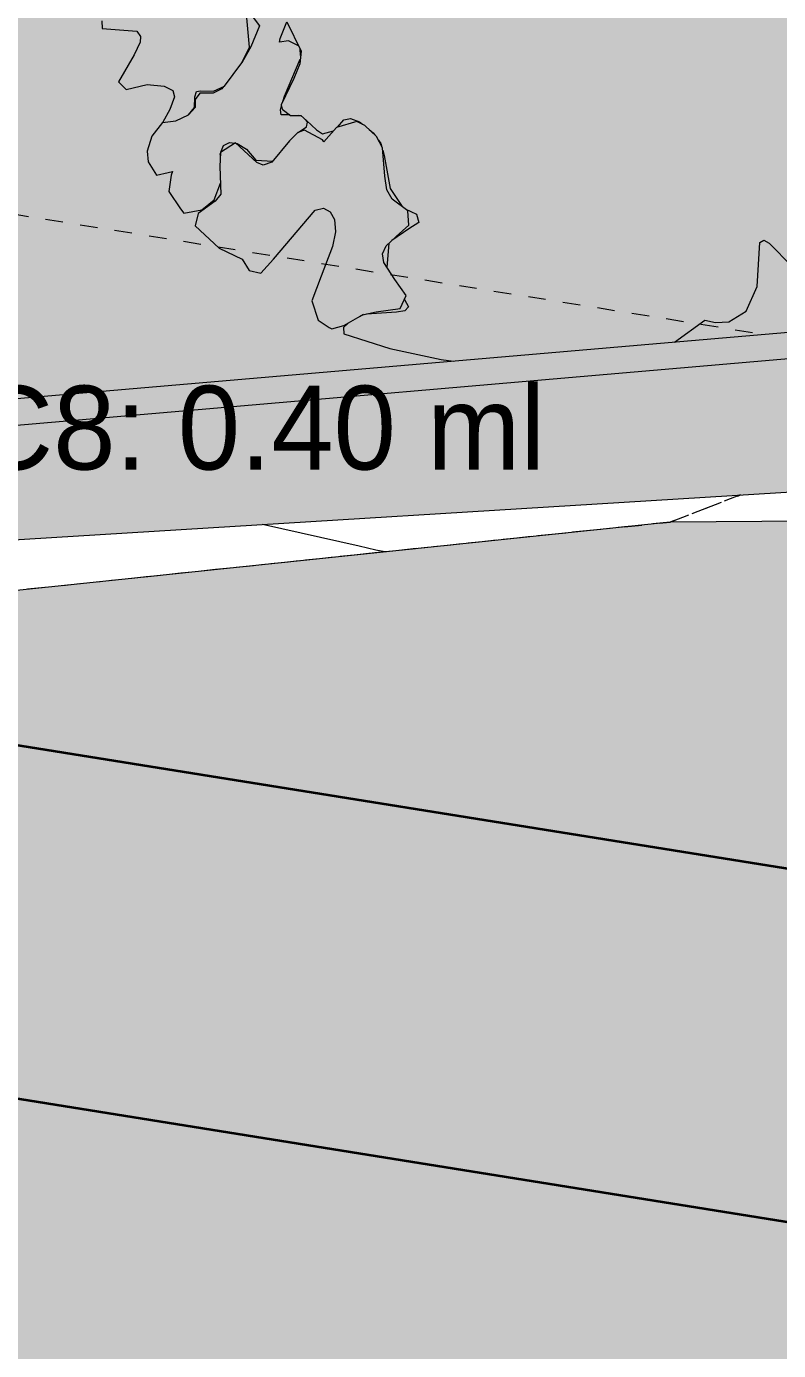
# Model space of a CAD drawing. Header units: metres. Extents: x -490 to 202, y -217 to 332.
# Drawn here: x -108.93 to -104.62, y 3.4 to 10.98 of the extents above; entities that cross this region are included whole.
import ezdxf

# ---------------------------------------------------------------- set-up
doc = ezdxf.new("R2010")
doc.units = ezdxf.units.M
doc.linetypes.add('0-2', pattern=[0.00106, 0.00053, -0.00053])
doc.linetypes.add('Oculto', pattern=[0.007144, 0.004763, -0.002381])
for name, color, linetype, lineweight, true_color in [('1 arbol_dwg', 8, 'Continuous', 9, 0x767676), ('A-DETL', 94, 'Continuous', 9, 0x00a600), ('C-TOPO-MAJR', 66, 'Continuous', 18, 0x647b04)]:
    doc.layers.add(name, color=color, linetype=linetype, lineweight=lineweight, true_color=true_color)
for name, color, linetype, lineweight in [('A-DETL-GENF', 7, 'Continuous', 9), ('A-DETL-THIN', 7, 'Continuous', 9), ('C-TOPO', 7, '0-2', 9)]:
    doc.layers.add(name, color=color, linetype=linetype, lineweight=lineweight)
doc.layers.add('CUANT MURO PERIMETRAL H2.10', color=4, linetype='Continuous')

# ---------------------------------------------------------------- blocks, each defined once
blk = doc.blocks.new('1 arbol_dwg-V111-PLANTA DE MURO PERIMETRAL')
at = {"layer": 'A-DETL-GENF', "true_color": 0x4f7f3f, "transparency": 33554483}
blk.add_hatch(color=87, dxfattribs=at).paths.add_polyline_path([(-3.717, 1.799), (-1.851, 1.96), (-1.593, 2.146), (-1.503, 2.126), (-1.391, 2.132), (-1.245, 2.221), (-1.153, 2.43), (-1.129, 2.801), (-1.096, 2.821), (-1.051, 2.795), (-0.856, 2.598), (-0.705, 2.601), (-0.617, 2.789), (-0.5, 2.856), (-0.319, 2.984), (-0.148, 3.213), (-0.005, 3.658), (-0.179, 3.943), (-0.143, 3.976), (0.252, 4.107), (0.353, 4.188), (0.415, 4.282), (0.398, 4.507), (0.27, 4.749), (0.27, 4.861), (0.308, 4.955), (0.373, 5.014), (0.518, 5.099), (0.59, 5.194), (0.598, 5.329), (0.579, 5.688), (0.528, 5.948), (0.352, 6.12), (-0.207, 6.309), (-0.229, 6.347), (-0.204, 6.377), (-0.084, 6.439), (0.18, 6.547), (0.161, 6.633), (-0.05, 6.706), (-0.164, 6.976), (-0.345, 7.188), (-0.894, 7.54), (-0.963, 7.514), (-0.944, 7.394), (-0.893, 7.203), (-0.979, 6.877), (-1.023, 6.339), (-1.086, 6.359), (-1.182, 6.44), (-1.279, 6.586), (-1.5, 6.964), (-1.549, 6.986), (-1.63, 6.937), (-1.672, 6.794), (-1.711, 6.832), (-1.803, 6.949), (-1.837, 6.931), (-1.913, 6.772), (-1.998, 6.669), (-2.101, 6.615), (-2.168, 6.616), (-2.202, 6.653), (-2.215, 6.907), (-2.268, 6.899), (-2.544, 6.794), (-2.983, 6.848), (-3.378, 6.831), (-3.608, 6.962), (-3.805, 7.047), (-3.926, 7.124), (-3.995, 7.084), (-3.979, 6.997), (-3.858, 6.826), (-3.86, 6.757), (-3.898, 6.718), (-3.942, 6.727), (-4.088, 6.82), (-4.183, 6.772), (-4.589, 6.221), (-4.594, 6.126), (-4.507, 6.034), (-4.418, 6.006), (-4.27, 5.809), (-4.199, 5.683), (-4.232, 5.635), (-4.473, 5.361), (-4.547, 5.336), (-4.749, 5.341), (-4.779, 5.246), (-4.705, 5.102), (-4.678, 4.967), (-4.705, 4.805), (-4.737, 4.746), (-4.778, 4.74), (-4.972, 4.958), (-5.049, 4.937), (-5.125, 4.667), (-5.004, 4.419), (-5.015, 4.312), (-5.163, 3.928), (-5.093, 3.875), (-5.007, 3.875), (-4.811, 3.724), (-4.731, 3.745), (-4.643, 3.837), (-4.587, 3.849), (-4.465, 3.791), (-4.366, 3.696), (-4.316, 3.602), (-4.229, 3.223), (-4.125, 3.085), (-4.03, 3.04), (-4.01, 2.97), (-4.262, 2.796), (-4.279, 2.591), (-4.129, 2.328), (-4.132, 2.321), (-4.096, 2.258), (-4.129, 2.225), (-4.306, 2.208), (-4.485, 2.186), (-4.606, 2.121), (-4.645, 2.072), (-4.642, 2.03), (-4.167, 1.889), (-3.82, 1.813)])
at = {"layer": 'A-DETL-GENF', "true_color": 0x004c00, "transparency": 33554483}
blk.add_hatch(color=98, dxfattribs=at).paths.add_polyline_path([(-5.995, 3.049), (-5.843, 3.077), (-5.729, 3.189), (-5.685, 3.304), (-5.686, 3.563), (-5.658, 3.621), (-5.608, 3.647), (-5.544, 3.639), (-5.466, 3.589), (-5.377, 3.498), (-5.243, 3.49), (-5.029, 3.731), (-4.954, 3.796), (-4.959, 3.828), (-5.015, 3.869), (-5.026, 3.875), (-5.171, 3.879), (-5.171, 3.965), (-5.066, 4.222), (-5.008, 4.382), (-5.026, 4.463), (-5.125, 4.502), (-5.187, 4.494), (-5.181, 4.526), (-5.084, 4.812), (-5.049, 4.937), (-5.009, 4.958), (-4.995, 4.994), (-4.943, 4.937), (-4.803, 4.766), (-4.714, 4.789), (-4.687, 4.869), (-4.69, 5.024), (-4.718, 5.128), (-4.779, 5.246), (-4.797, 5.324), (-4.763, 5.35), (-4.547, 5.347), (-4.463, 5.372), (-4.399, 5.446), (-4.529, 5.724), (-4.46, 5.961), (-4.513, 6.036), (-4.594, 6.073), (-4.604, 6.096), (-4.589, 6.221), (-4.533, 6.333), (-4.51, 6.379), (-4.529, 6.465), (-4.628, 6.496), (-4.769, 6.604), (-4.909, 6.589), (-4.91, 6.559), (-4.863, 6.238), (-4.92, 5.972), (-5.049, 5.82), (-5.17, 5.689), (-5.157, 5.604), (-4.999, 5.438), (-4.989, 5.422), (-4.997, 5.299), (-5.013, 5.229), (-5.096, 5.124), (-5.146, 5.086), (-5.427, 4.973), (-5.509, 4.896), (-5.515, 4.856), (-5.355, 4.633), (-5.439, 4.436), (-5.505, 4.32), (-5.673, 4.1), (-5.746, 4.063), (-5.858, 4.063), (-5.898, 4.01), (-5.915, 3.924), (-5.954, 3.881), (-6.113, 3.823), (-6.19, 3.796), (-6.265, 3.7), (-6.305, 3.573), (-6.295, 3.483), (-6.226, 3.371), (-6.09, 3.402), (-6.102, 3.37), (-6.12, 3.233), (-6.023, 3.086)])
at = {"layer": 'A-DETL-GENF', "true_color": 0x2f4c26, "transparency": 33554483}
for points in [[(-6.173, 3.819), (-6.061, 3.829), (-5.954, 3.881), (-5.905, 3.943), (-5.887, 4.077), (-5.853, 4.083), (-5.745, 4.08), (-5.651, 4.123), (-5.505, 4.32), (-5.439, 4.453), (-5.47, 4.792), (-5.543, 4.897), (-5.515, 4.927), (-5.243, 5.062), (-5.084, 5.129), (-5.042, 5.187), (-4.999, 5.278), (-4.989, 5.388), (-5.049, 5.505), (-5.19, 5.634), (-5.19, 5.689), (-5.139, 5.759), (-4.904, 6.018), (-4.892, 6.177), (-4.963, 6.22), (-5.389, 6.25), (-5.506, 6.223), (-5.595, 6.163), (-5.648, 6.091), (-5.657, 6.044), (-5.644, 5.871), (-5.564, 5.759), (-5.339, 5.527), (-5.389, 5.492), (-5.47, 5.476), (-5.594, 5.48), (-5.749, 5.524), (-6.133, 5.737), (-6.214, 5.733), (-6.265, 5.695), (-6.308, 5.572), (-6.262, 5.477), (-6.189, 5.404), (-6.104, 5.37), (-5.953, 5.364), (-5.918, 5.31), (-5.904, 5.209), (-5.926, 5.106), (-5.986, 5.008), (-6.089, 4.917), (-6.22, 4.866), (-6.486, 4.84), (-6.51, 4.771), (-6.578, 4.723), (-6.686, 4.674), (-6.685, 4.61), (-6.391, 4.587), (-6.359, 4.541), (-6.362, 4.495), (-6.415, 4.387), (-6.546, 4.159), (-6.482, 4.095), (-6.304, 4.137), (-6.161, 4.123), (-6.086, 4.086), (-6.073, 4.032), (-6.113, 3.924)], [(-4.744, 2.072), (-4.642, 2.1), (-4.485, 2.191), (-4.167, 2.245), (-4.116, 2.354), (-4.306, 2.633), (-4.316, 2.706), (-4.285, 2.775), (-4.093, 2.948), (-4.104, 3.07), (-4.236, 3.168), (-4.281, 3.247), (-4.316, 3.602), (-4.366, 3.696), (-4.476, 3.796), (-4.532, 3.825), (-4.705, 3.774), (-4.811, 3.652), (-4.824, 3.669), (-4.976, 3.751), (-5.031, 3.73), (-5.101, 3.661), (-5.251, 3.48), (-5.324, 3.454), (-5.377, 3.478), (-5.558, 3.643), (-5.686, 3.563), (-5.682, 3.209), (-5.729, 3.15), (-5.873, 3.048), (-5.899, 2.942), (-5.697, 2.754), (-5.503, 2.66), (-5.442, 2.565), (-5.344, 2.542), (-4.884, 3.075), (-4.815, 3.093), (-4.758, 3.062), (-4.723, 2.997), (-4.714, 2.891), (-4.739, 2.769), (-4.912, 2.309), (-4.859, 2.146), (-4.768, 2.085)]]:
    blk.add_hatch(color=89, dxfattribs=at).paths.add_polyline_path(points)
at = {"layer": 'A-DETL-THIN', "color": 76, "true_color": 0x3f7f00}
for p, q in [((-5.008, 4.382), (-5.013, 4.437)), ((-5.002, 3.871), (-5.026, 3.875)), ((-4.262, 2.796), (-4.279, 2.591)), ((-4.477, 2.193), (-4.512, 2.175))]:
    blk.add_line(p, q, dxfattribs=at)
at = {"layer": 'A-DETL-THIN', "color": 76, "true_color": 0x3f7f00, "flags": 128}
for points in [[(-1.851, 1.96), (-1.593, 2.146), (-1.503, 2.126), (-1.391, 2.132), (-1.245, 2.221), (-1.153, 2.43), (-1.129, 2.801), (-1.096, 2.821), (-1.051, 2.795), (-0.856, 2.598)], [(-5.125, 4.667), (-5.004, 4.419), (-5.015, 4.312), (-5.066, 4.188), (-5.171, 3.965), (-5.163, 3.928), (-5.093, 3.875), (-5.007, 3.875), (-4.959, 3.833), (-4.874, 3.755), (-4.824, 3.721), (-4.731, 3.745)], [(-6.686, 4.674), (-6.685, 4.61), (-6.391, 4.587), (-6.359, 4.541), (-6.362, 4.495), (-6.415, 4.387), (-6.546, 4.159), (-6.482, 4.095), (-6.304, 4.137), (-6.161, 4.123), (-6.086, 4.086), (-6.073, 4.032), (-6.113, 3.924), (-6.173, 3.819), (-6.175, 3.815), (-6.061, 3.829), (-5.954, 3.881), (-5.905, 3.943), (-5.901, 4.033), (-5.887, 4.077), (-5.853, 4.083), (-5.745, 4.08), (-5.651, 4.123), (-5.505, 4.32), (-5.439, 4.453), (-5.47, 4.792)], [(-5.469, 4.781), (-5.355, 4.633), (-5.429, 4.455), (-5.505, 4.32)], [(-5.026, 4.463), (-5.109, 4.505), (-5.187, 4.494), (-5.181, 4.526), (-5.125, 4.667)], [(-5.158, 3.993), (-5.144, 4.039), (-5.011, 4.351)], [(-5.658, 4.12), (-5.673, 4.1), (-5.746, 4.063), (-5.858, 4.063), (-5.898, 4.01), (-5.898, 3.943), (-5.954, 3.881)], [(-5.099, 3.88), (-5.171, 3.879), (-5.179, 3.923), (-5.169, 3.956)], [(-6.175, 3.815), (-6.265, 3.7), (-6.305, 3.573), (-6.295, 3.483), (-6.226, 3.371), (-6.126, 3.393), (-6.09, 3.402), (-6.102, 3.37), (-6.12, 3.233), (-6.023, 3.086), (-5.995, 3.049), (-5.843, 3.077), (-5.739, 3.161), (-5.685, 3.304)], [(-5.03, 3.73), (-5.029, 3.731), (-4.958, 3.779), (-4.949, 3.817), (-4.975, 3.847)], [(-4.697, 3.777), (-4.643, 3.837), (-4.587, 3.849), (-4.51, 3.821), (-4.485, 3.801)], [(-4.43, 3.757), (-4.395, 3.729), (-4.382, 3.711)], [(-5.682, 3.566), (-5.658, 3.621), (-5.608, 3.647), (-5.561, 3.641)], [(-5.555, 3.64), (-5.544, 3.639), (-5.466, 3.589), (-5.387, 3.498), (-5.243, 3.49)], [(-4.351, 3.667), (-4.331, 3.638), (-4.325, 3.618)], [(-4.315, 3.581), (-4.302, 3.537), (-4.252, 3.258), (-4.151, 3.105)], [(-5.686, 3.533), (-5.688, 3.552), (-5.686, 3.556)], [(-4.125, 3.085), (-4.03, 3.04), (-4.01, 2.97), (-4.094, 2.917), (-4.237, 2.82)], [(-4.132, 2.321), (-4.096, 2.258), (-4.129, 2.225), (-4.197, 2.215), (-4.453, 2.198)], [(-4.606, 2.121), (-4.646, 2.085), (-4.642, 2.03), (-4.256, 1.908), (-3.82, 1.813), (-3.717, 1.799)]]:
    blk.add_lwpolyline(points, dxfattribs=at)
blk.add_lwpolyline([(-4.884, 3.075), (-4.815, 3.093), (-4.758, 3.062), (-4.723, 2.997), (-4.714, 2.891), (-4.739, 2.769), (-4.835, 2.519), (-4.912, 2.309), (-4.859, 2.146), (-4.768, 2.085), (-4.744, 2.072), (-4.642, 2.1), (-4.485, 2.191), (-4.369, 2.216), (-4.167, 2.245), (-4.116, 2.354), (-4.213, 2.489), (-4.306, 2.633), (-4.316, 2.706), (-4.285, 2.775), (-4.2, 2.853), (-4.093, 2.948), (-4.104, 3.07), (-4.236, 3.168), (-4.281, 3.247), (-4.296, 3.363), (-4.316, 3.602), (-4.366, 3.696), (-4.465, 3.791), (-4.532, 3.825), (-4.705, 3.774), (-4.811, 3.652), (-4.824, 3.669), (-4.976, 3.751), (-5.031, 3.73), (-5.101, 3.661), (-5.251, 3.48), (-5.324, 3.454), (-5.377, 3.478), (-5.558, 3.643), (-5.686, 3.563), (-5.689, 3.443), (-5.682, 3.209), (-5.729, 3.15), (-5.873, 3.048), (-5.899, 2.942), (-5.697, 2.754), (-5.503, 2.66), (-5.442, 2.565), (-5.344, 2.542), (-5.238, 2.66)], close=True, dxfattribs=at)

msp = doc.modelspace()

# ---------------------------------------------------------------- hatches: boundary and pattern name
at = {"layer": 'A-DETL-GENF', "true_color": 0xffe8f3}
msp.add_hatch(color=7, dxfattribs=at).paths.add_polyline_path([(-113.2618, 7.7778), (-74.8172, 10.1471), (-71.3734, 10.3558), (-76.9167, 10.1467), (-83.5432, 9.7582), (-88.0235, 9.8611), (-89.6355, 11.2891), (-89.6355, 11.4891), (-89.4355, 11.4803), (-89.4355, 11.3124), (-87.9651, 10.0098), (-83.5405, 9.9084), (-76.6939, 10.3054), (-70.8946, 10.5245), (-75.2628, 38.2845), (-69.2122, 39.2377), (-74.1267, 70.4328), (-121.7975, 62.9228), (-113.2213, 8.4845), (-102.3065, 9.4266), (-94.2227, 10.9128), (-94.1854, 11.1011), (-94.2325, 11.1011), (-94.2289, 11.3011), (-94.0325, 11.2972), (-94.0434, 11.0462), (-94.0975, 10.7731), (-102.3265, 9.2724), (-113.1979, 8.336), (-113.1349, 7.936), (-113.2853, 7.9267)])
at = {"layer": 'A-DETL-GENF', "true_color": 0xff3535}
h = msp.add_hatch(color=20, dxfattribs=at)
h.paths.add_polyline_path([(-126.4048, 7.1984), (-102.3065, 9.2741), (-94.0975, 10.7731), (-94.0325, 11.1011), (-94.1796, 11.1303), (-94.2248, 10.9024), (-102.3265, 9.423), (-126.4762, 7.3428)])
h.paths.add_polyline_path([(-83.5405, 9.7581), (-76.9095, 10.1471), (-70.871, 10.3747), (-69.0697, 10.4786), (-68.473, 10.6015), (-68.5004, 10.749), (-69.0892, 10.6277), (-70.8781, 10.5245), (-76.9167, 10.297), (-83.5432, 9.9082), (-87.9651, 10.0098), (-89.536, 11.4014), (-89.6355, 11.2891), (-88.0235, 9.8611), (-86.0153, 9.815)])
at = {"layer": 'A-DETL-GENF', "true_color": 0xd2c9aa}
msp.add_hatch(color=9, dxfattribs=at).paths.add_polyline_path([(-344.8356, -34.6589), (-342.1635, -33.6688), (-340.3945, -33.0499), (-337.6735, -32.2879), (-318.3105, -29.5029), (-298.5345, -26.0369), (-277.9475, -22.8549), (-255.3225, -18.8059), (-236.5504, -15.8278), (-218.6645, -12.8389), (-199.6635, -9.9339), (-182.3395, -6.8679), (-166.6591, -4.3672), (-150.1465, -1.7749), (-130.5825, -0.4439), (-119.6775, 1.2241), (-104.8322, 1.7444), (-96.0495, 2.4351), (-87.2875, 3.2541), (-75.4175, 3.3071), (-64.9035, 4.8241), (-46.5285, 3.6381), (-27.2825, 0.8531), (-7.5995, -3.1119), (11.0145, -8.3699), (32.2623, -13.8644), (43.3485, -16.6979), (64.1245, -17.3449), (80.9985, -17.0249), (98.5515, -17.3349), (118.3615, -17.3859), (116.5605, -12.2759), (98.2815, -12.8529), (81.1545, -13.1389), (63.7605, -12.9869), (43.8855, -11.3389), (30.4067, -7.2161), (12.8145, -3.2039), (-6.6455, 2.0741), (-26.8765, 5.1858), (-46.3235, 8.3191), (-65.2405, 9.8961), (-76.1235, 8.8381), (-87.97, 8.7246), (-96.8025, 8.2071), (-105.2445, 8.1431), (-120.3995, 6.5581), (-131.6255, 4.7371), (-150.7705, 2.6761), (-168.3775, -0.1439), (-182.9415, -2.3179), (-200.6785, -4.9299), (-207.2375, -6.5779), (-219.2815, -8.0779), (-238.3025, -10.7549), (-255.9905, -14.0139), (-279.5605, -17.4334), (-299.7015, -20.5459), (-319.5905, -23.2589), (-339.0205, -25.3359), (-345.5685, -24.3549), (-350.8059, -25.1682), (-346.8452, -31.4644)])

# ---------------------------------------------------------------- linework, layer by layer
at = {"layer": 'A-DETL', "color": 8, "linetype": 'Oculto', "true_color": 0x808080}
msp.add_line((-113.5606, 10.638), (-104.7038, 9.2182), dxfattribs=at)
at = {"layer": 'A-DETL', "color": 30, "lineweight": 35, "true_color": 0xfd9f02}
for p, q in [((-116.4214, 8.0583), (-77.2957, 1.7861)), ((-82.0808, 0.5277), (-124.6405, 7.3504))]:
    msp.add_line(p, q, dxfattribs=at)
at = {"layer": 'A-DETL-THIN', "color": 20, "true_color": 0xff3535}
for p, q in [((-102.3265, 9.423), (-126.4762, 7.3428)), ((-126.4048, 7.1984), (-102.3065, 9.2741))]:
    msp.add_line(p, q, dxfattribs=at)
at = {"layer": 'A-DETL-THIN'}
for p, q in [((-113.2618, 7.7778), (-99.6603, 8.6189)), ((-96.8025, 8.2071), (-105.2445, 8.1431)), ((-105.2445, 8.1431), (-120.3995, 6.5581))]:
    msp.add_line(p, q, dxfattribs=at)
at = {"layer": 'C-TOPO', "color": 250, "true_color": 0x161913}
for p, q in [((-104.8409, 8.2985), (-105.2445, 8.1431)), ((-104.8409, 8.2985), (-105.2302, 8.1487)), ((-105.2445, 8.1431), (-105.5056, 8.1158)), ((-105.2302, 8.1487), (-105.2445, 8.1431))]:
    msp.add_line(p, q, dxfattribs=at)
at = {"layer": 'C-TOPO', "color": 253, "true_color": 0xaaaaaa}
for p, q in [((-105.2302, 8.1487), (-104.8409, 8.2985)), ((-105.5056, 8.1158), (-105.2445, 8.1431)), ((-105.2445, 8.1431), (-105.2302, 8.1487))]:
    msp.add_line(p, q, dxfattribs=at)
at = {"layer": 'C-TOPO'}
for p, q in [((-104.8409, 8.2985), (-105.2302, 8.1487)), ((-105.2445, 8.1431), (-105.5056, 8.1158)), ((-105.2302, 8.1487), (-105.2445, 8.1431))]:
    msp.add_line(p, q, dxfattribs=at)
at = {"layer": 'C-TOPO', "color": 250, "true_color": 0x2a3024}
for p, q in [((-105.2445, 8.1431), (-120.3995, 6.5581)), ((-105.5056, 8.1158), (-106.9707, 7.9626)), ((-106.9707, 7.9626), (-108.2535, 7.8284))]:
    msp.add_line(p, q, dxfattribs=at)
at = {"layer": 'C-TOPO-MAJR', "color": 9, "true_color": 0xcbd3ab}
msp.add_line((-106.8795, 7.9721), (-106.93, 7.9831), dxfattribs=at)
at = {"layer": 'C-TOPO-MAJR', "color": 9, "true_color": 0xcbd3ab, "flags": 128}
msp.add_lwpolyline([(-106.93, 7.9831), (-107.0261, 8.0051), (-107.5784, 8.1293)], dxfattribs=at)

# ---------------------------------------------------------------- block references
at = {"layer": '1 arbol_dwg', "color": 76, "true_color": 0x3f7f00, "xscale": 0.6781697542348915, "yscale": 0.6781697542348915, "zscale": 0.6781697542348915}
msp.add_blockref('1 arbol_dwg-V111-PLANTA DE MURO PERIMETRAL', (-103.9646, 7.8444), dxfattribs=at)

# ---------------------------------------------------------------- texts
at = {"layer": 'CUANT MURO PERIMETRAL H2.10', "insert": (-113.272, 8.9243), "char_height": 0.48, "attachment_point": 1}
msp.add_mtext('MURO H2.10 C8: 0.40 ml', dxfattribs=at)

doc.saveas('drawing.dxf')
